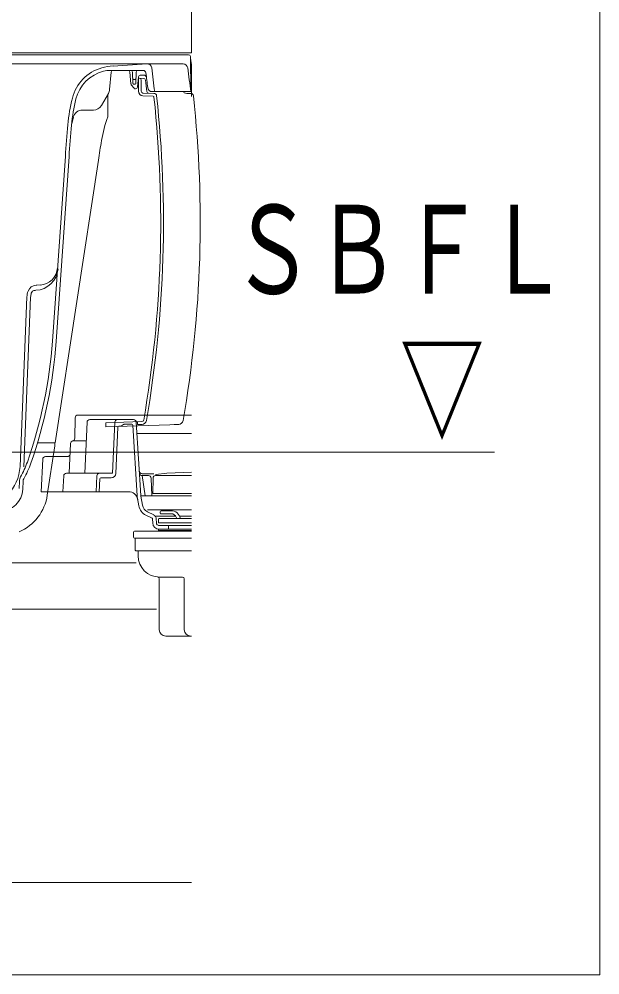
# Model space of a CAD drawing. Units: millimetres on the paper. Extents: x -305 to 305, y -152 to 152.
# Drawn here: x -110.07 to -97.5, y 17.23 to 37.92 of the extents above; entities that cross this region are included whole.
import ezdxf
from ezdxf.enums import TextEntityAlignment as Align

# ---------------------------------------------------------------- set-up
doc = ezdxf.new("R2010")
doc.units = ezdxf.units.MM
doc.linetypes.add('LONG_DOUBLE_CHAIN', pattern=[21.8, 18, -1, 0.6, -0.6, 0.6, -1])
doc.layers.add('0-1_VIEW0002', color=7, linetype='Continuous', lineweight=9)
doc.styles.add('ＭＳ ゴシック', font='')
doc.styles.get('ＭＳ ゴシック').set_extended_font_data('MS Gothic')

msp = doc.modelspace()

# ---------------------------------------------------------------- linework, layer by layer
at = {"layer": '0-1_VIEW0002'}
for p, q in [((-97.5, 77.235), (-97.5, 17.235)), ((-106.333, 68.553), (-106.333, 37.193)), ((-122.503, 37.153), (-106.4, 37.153)), ((-122.463, 37.193), (-106.333, 37.193)), ((-106.353, 36.353), (-106.36, 37.114)), ((-106.333, 36.933), (-106.359, 37.078)), ((-122.139, 36.953), (-106.515, 36.953)), ((-108.033, 36.908), (-107.301, 36.953)), ((-106.333, 36.245), (-106.333, 36.933)), ((-108.109, 36.397), (-108.076, 36.777)), ((-108.093, 36.813), (-107.383, 36.813)), ((-107.648, 36.525), (-107.67, 36.777)), ((-107.608, 36.533), (-107.612, 36.774)), ((-107.538, 36.533), (-107.534, 36.774)), ((-107.505, 36.45), (-107.485, 36.677)), ((-107.485, 36.643), (-107.37, 36.639)), ((-107.485, 36.643), (-107.485, 36.362)), ((-107.445, 36.713), (-107.37, 36.713)), ((-107.639, 36.504), (-107.58, 36.428)), ((-107.59, 36.613), (-107.556, 36.613)), ((-107.588, 36.513), (-107.558, 36.513)), ((-107.549, 36.413), (-107.545, 36.413)), ((-107.425, 36.603), (-107.425, 36.362)), ((-108.286, 36.053), (-108.135, 36.315)), ((-107.388, 36.262), (-107.168, 36.254)), ((-107.386, 36.322), (-107.148, 36.314)), ((-107.185, 36.353), (-107.133, 36.353)), ((-107.133, 36.353), (-106.353, 36.353)), ((-108.893, 35.8), (-108.928, 35.653)), ((-108.699, 35.953), (-108.46, 35.953)), ((-109.346, 30.953), (-109.066, 34.953)), ((-109.267, 30.948), (-108.986, 34.948)), ((-109.696, 32.163), (-109.681, 32.164)), ((-109.681, 32.164), (-109.613, 32.168)), ((-109.898, 31.91), (-110.047, 28.239)), ((-109.818, 31.906), (-109.967, 28.235)), ((-109.722, 32.052), (-109.705, 32.053)), ((-108.862, 28.849), (-108.854, 29.294)), ((-106.333, 29.353), (-108.794, 29.353)), ((-108.644, 28.093), (-108.595, 29.196)), ((-107.59, 29.253), (-108.536, 29.253)), ((-108.192, 29.183), (-107.409, 29.21)), ((-108.192, 29.096), (-108.192, 29.183)), ((-108.044, 28.093), (-107.995, 29.196)), ((-107.432, 27.609), (-107.53, 29.197)), ((-107.974, 28.089), (-107.93, 29.094)), ((-107.894, 29.113), (-107.91, 29.113)), ((-107.626, 29.153), (-107.796, 29.153)), ((-107.512, 27.604), (-107.606, 29.134)), ((-108.613, 28.793), (-108.896, 28.793)), ((-106.333, 28.953), (-107.515, 28.953)), ((-108.984, 28.093), (-108.956, 28.736)), ((-109.586, 27.693), (-109.555, 28.396)), ((-109.025, 28.453), (-109.496, 28.453)), ((-109.117, 27.693), (-109.102, 28.036)), ((-109.042, 28.093), (-108.326, 28.093)), ((-108.401, 27.693), (-108.386, 28.036)), ((-108.331, 27.693), (-108.319, 27.974)), ((-108.326, 28.093), (-108.044, 28.093)), ((-108.299, 27.993), (-108.074, 27.993)), ((-107.149, 28.083), (-107.405, 28.083)), ((-107.338, 27.603), (-107.403, 28.043)), ((-107.403, 28.043), (-107.27, 28.043)), ((-107.194, 27.603), (-107.21, 27.986)), ((-107.173, 27.653), (-107.167, 27.988)), ((-107.115, 28.046), (-107.108, 28.047)), ((-107.108, 28.063), (-107.108, 28.047)), ((-106.333, 28.047), (-107.108, 28.047)), ((-110.06, 27.924), (-110.066, 27.76)), ((-109.98, 27.92), (-109.987, 27.746)), ((-108.401, 27.693), (-109.586, 27.693)), ((-108.401, 27.693), (-107.697, 27.693)), ((-107.475, 27.388), (-107.51, 27.584)), ((-106.333, 27.603), (-107.432, 27.603)), ((-107.397, 27.402), (-107.431, 27.598)), ((-107.173, 27.653), (-106.333, 27.653)), ((-107.19, 27.118), (-107.326, 27.187)), ((-106.333, 27.303), (-107.29, 27.303)), ((-107.154, 27.19), (-107.29, 27.258)), ((-106.676, 27.163), (-107.102, 27.163)), ((-107.095, 27.021), (-107.099, 27.105)), ((-107.033, 27.113), (-106.333, 27.113)), ((-107.013, 27.259), (-107.013, 27.232)), ((-106.993, 27.279), (-106.765, 27.279)), ((-106.993, 27.212), (-106.74, 27.212)), ((-106.333, 27.163), (-106.591, 27.163)), ((-107.175, 27.017), (-107.179, 27.101)), ((-107.053, 27.093), (-107.053, 27.023)), ((-106.333, 27.023), (-107.053, 27.023)), ((-106.333, 26.963), (-107.053, 26.963)), ((-106.833, 26.963), (-106.833, 26.883)), ((-107.593, 26.707), (-107.593, 26.817)), ((-107.573, 26.837), (-106.333, 26.837)), ((-106.333, 26.883), (-107.053, 26.883)), ((-107.053, 26.883), (-107.053, 26.853)), ((-106.333, 26.853), (-107.053, 26.853)), ((-107.573, 26.687), (-106.333, 26.687)), ((-107.553, 26.687), (-107.553, 26.427)), ((-107.543, 26.417), (-106.333, 26.417)), ((-107.493, 26.407), (-107.493, 26.307)), ((-112.611, 26.153), (-107.53, 26.153)), ((-107.033, 25.847), (-106.533, 25.847)), ((-107.033, 25.809), (-107.033, 24.707)), ((-106.493, 25.807), (-106.493, 24.707)), ((-119.833, 25.153), (-107.093, 25.153)), ((-106.333, 24.567), (-106.893, 24.567)), ((-106.333, 19.233), (-126.27, 19.233)), ((-157.5, 17.235), (-97.5, 17.235))]:
    msp.add_line(p, q, dxfattribs=at)
at = {"layer": '0-1_VIEW0002', "color": 2}
for p, q in [((-108.149, 36.292), (-108.149, 35.81)), ((-108.351, 34.867), (-109.283, 28.753)), ((-109.668, 28.753), (-109.283, 28.753)), ((-109.293, 28.688), (-109.456, 27.62)), ((-109.293, 28.753), (-109.293, 28.688))]:
    msp.add_line(p, q, dxfattribs=at)
at = {"layer": '0-1_VIEW0002', "linetype": 'LONG_DOUBLE_CHAIN'}
msp.add_line((-154.333, 28.553), (-99.783, 28.553), dxfattribs=at)
at = {"layer": '0-1_VIEW0002'}
for points in [[(-106.469, 36.318), (-106.436, 36.316), (-106.368, 36.314), (-106.353, 36.314)], [(-107.505, 29.207), (-107.505, 29.147), (-107.407, 29.15)], [(-108.192, 29.096), (-107.729, 29.112), (-107.266, 29.128), (-106.803, 29.144)], [(-106.612, 29.15), (-106.622, 29.15), (-106.712, 29.147), (-106.803, 29.144)], [(-107.108, 28.063), (-106.868, 28.095), (-106.333, 28.113)]]:
    msp.add_lwpolyline(points, dxfattribs=at)
for centre, radius, start, end in [((-106.4, 37.113), 0.04, 0.5, 90), ((-108.04, 36), 0.9, 105.438, 166.32), ((-107.96, 35.711), 1.2, 93.5006, 105.438), ((-107.295, 36.853), 0.1, 7.6008, 93.5006), ((-132.175, 33.533), 25.2, 6.4251, 7.6008), ((-106.515, 36.853), 0.1, 7.6008, 90), ((-131.395, 33.533), 25.2, 6.4251, 7.6008), ((-108.04, 36), 0.82, 103.9307, 166.32), ((-108.093, 36.213), 0.6, 90, 103.9307), ((-108.036, 36.773), 0.04, 90, 175), ((-107.71, 36.773), 0.04, 5, 90), ((-107.652, 36.773), 0.04, 1, 90), ((-107.59, 36.633), 0.02, 181, 270), ((-107.556, 36.633), 0.02, 270, 359), ((-107.494, 36.773), 0.04, 90, 179), ((-107.445, 36.673), 0.04, 90, 175), ((-107.465, 36.603), 0.04, 0, 88), ((-107.383, 36.753), 0.06, 7.4002, 90), ((-107.372, 36.599), 0.04, 7.0474, 88), ((-107.37, 36.653), 0.06, 7.1692, 90), ((-132.175, 33.533), 25.06, 6.6646, 7.4003), ((-107.608, 36.529), 0.04, 185, 218.22), ((-107.588, 36.533), 0.02, 181, 270), ((-107.549, 36.453), 0.04, 218.22, 270), ((-107.558, 36.533), 0.02, 270, 359), ((-107.545, 36.453), 0.04, 270, 355), ((-132.173, 33.533), 25.03, 6.4686, 7.0474), ((-107.185, 36.453), 0.1, 186.6646, 270), ((-105.028, 35.267), 4, 166.32, 174.6817), ((-108.309, 36.415), 0.2, 330, 355), ((-107.385, 36.362), 0.1, 180, 268), ((-107.385, 36.362), 0.04, 180, 268), ((-132.173, 33.533), 25.17, 350.1872, 6.1652), ((-132.173, 33.533), 25.23, 350.1872, 6.2046), ((-107.263, 36.358), 0.04, 186.4686, 268), ((-107.168, 36.234), 0.02, 6.1652, 88), ((-107.15, 36.254), 0.06, 6.2046, 88), ((-131.283, 33.533), 25.136, 350.1495, 6.2274), ((-106.468, 36.358), 0.04, 186.3501, 268.0082), ((-106.355, 36.254), 0.06, 6.2274, 88.0082), ((-105.028, 35.267), 3.92, 166.32, 174.6817), ((-108.46, 36.153), 0.2, 270, 330), ((-108.699, 35.753), 0.2, 90, 166.5099), ((-79.139, 32.857), 30, 174.6817, 175.9926), ((-79.139, 32.857), 29.92, 174.6817, 175.9926), ((-109.732, 32.562), 0.51, 273, 355.1053), ((-109.634, 32.567), 0.4, 273, 355.9926), ((-109.685, 31.964), 0.2, 93, 159.4784), ((-109.498, 31.893), 0.4, 159.4784, 177.6732), ((-109.498, 31.893), 0.32, 162.6936, 177.6732), ((-109.718, 31.962), 0.09, 93, 162.6936), ((-119.322, 31.652), 10, 340.6318, 355.9926), ((-119.322, 31.652), 10.08, 340.6318, 355.9926), ((-108.794, 29.293), 0.06, 90, 179), ((-108.536, 29.193), 0.06, 90, 177.5), ((-107.936, 29.193), 0.06, 90, 177.5), ((-107.589, 29.193), 0.06, 3.5, 90), ((-107.411, 29.25), 0.04, 272, 350.1872), ((-107.411, 29.25), 0.1, 272, 350.1872), ((-106.616, 29.25), 0.1, 271.9918, 350.1495), ((-107.91, 29.093), 0.02, 90, 177.5), ((-107.894, 29.233), 0.12, 270, 314.4149), ((-107.796, 29.133), 0.02, 90, 134.415), ((-107.626, 29.133), 0.02, 3.5, 90), ((-108.896, 28.733), 0.06, 90, 177.5), ((-108.922, 28.85), 0.06, 282.582, 359), ((-109.496, 28.393), 0.06, 90, 177.5), ((-109.025, 28.513), 0.06, 270, 357.5), ((-110.946, 28.275), 0.9, 270, 357.6732), ((-111.775, 28.999), 2, 330.4925, 340.6318), ((-111.775, 28.999), 2.08, 330.4925, 340.6318), ((-107.405, 28.143), 0.06, 183.5, 270), ((-109.86, 27.915), 0.2, 150.4925, 177.6732), ((-109.86, 27.915), 0.12, 150.4925, 177.6732), ((-109.042, 28.033), 0.06, 90, 177.572), ((-108.326, 28.033), 0.06, 90, 177.5), ((-108.299, 27.973), 0.02, 90, 177.5), ((-108.074, 28.093), 0.1, 270, 357.5), ((-107.403, 28.103), 0.06, 183.5, 270), ((-107.27, 27.983), 0.06, 2.5, 90), ((-107.107, 27.987), 0.06, 97.5947, 179), ((-110.487, 27.766), 0.5, 271.1458, 357.6732), ((-107.697, 27.493), 0.2, 10, 90), ((-107.333, 27.615), 0.18, 183.5, 190), ((-107.333, 27.615), 0.1, 183.5, 190), ((-107.2, 27.437), 0.28, 190, 243.2248), ((-107.2, 27.437), 0.2, 190, 243.2248), ((-107.199, 27.1), 0.02, 2.5, 63.2248), ((-107.199, 27.1), 0.1, 2.5, 63.2248), ((-107.033, 27.093), 0.02, 90, 180), ((-106.993, 27.259), 0.02, 90, 180), ((-106.993, 27.232), 0.02, 180, 270), ((-106.774, 27.077), 0.202, 10.2645, 92.6002), ((-106.783, 27.089), 0.13, 10.6387, 70.6067), ((-107.036, 27.023), 0.14, 182.5, 270), ((-107.036, 27.023), 0.06, 182.5, 270), ((-107.573, 26.817), 0.02, 90, 180), ((-107.573, 26.707), 0.02, 180, 270), ((-106.973, 26.853), 0.016, 180, 270), ((-107.543, 26.427), 0.01, 180, 270), ((-107.503, 26.407), 0.01, 0, 90), ((-107.033, 26.307), 0.46, 180, 270), ((-107.073, 25.809), 0.04, 0, 85.4114), ((-106.533, 25.807), 0.04, 0, 90), ((-106.893, 24.707), 0.14, 180, 270), ((-106.353, 24.707), 0.14, 180, 270)]:
    msp.add_arc(centre, radius, start, end, dxfattribs=at)
at = {"layer": '0-1_VIEW0002', "color": 2}
for centre, radius, start, end in [((-105.324, 34.798), 3, 160.2916, 170.4948), ((-79.257, 30.433), 29.43, 170.4948, 171.3347), ((-110.484, 27.776), 1.04, 293.6959, 351.3347)]:
    msp.add_arc(centre, radius, start, end, dxfattribs=at)

# ---------------------------------------------------------------- texts
at = {"layer": '0-1_VIEW0002', "style": 'ＭＳ ゴシック', "width": 0.7}
for s, p in [('ＳＢＦＬ', (-105.501, 31.405)), ('\u3000\u3000▽', (-105.501, 28.407))]:
    msp.add_text(s, height=1.921, dxfattribs=at).set_placement(p, align=Align.BOTTOM_LEFT)

doc.saveas('drawing.dxf')
